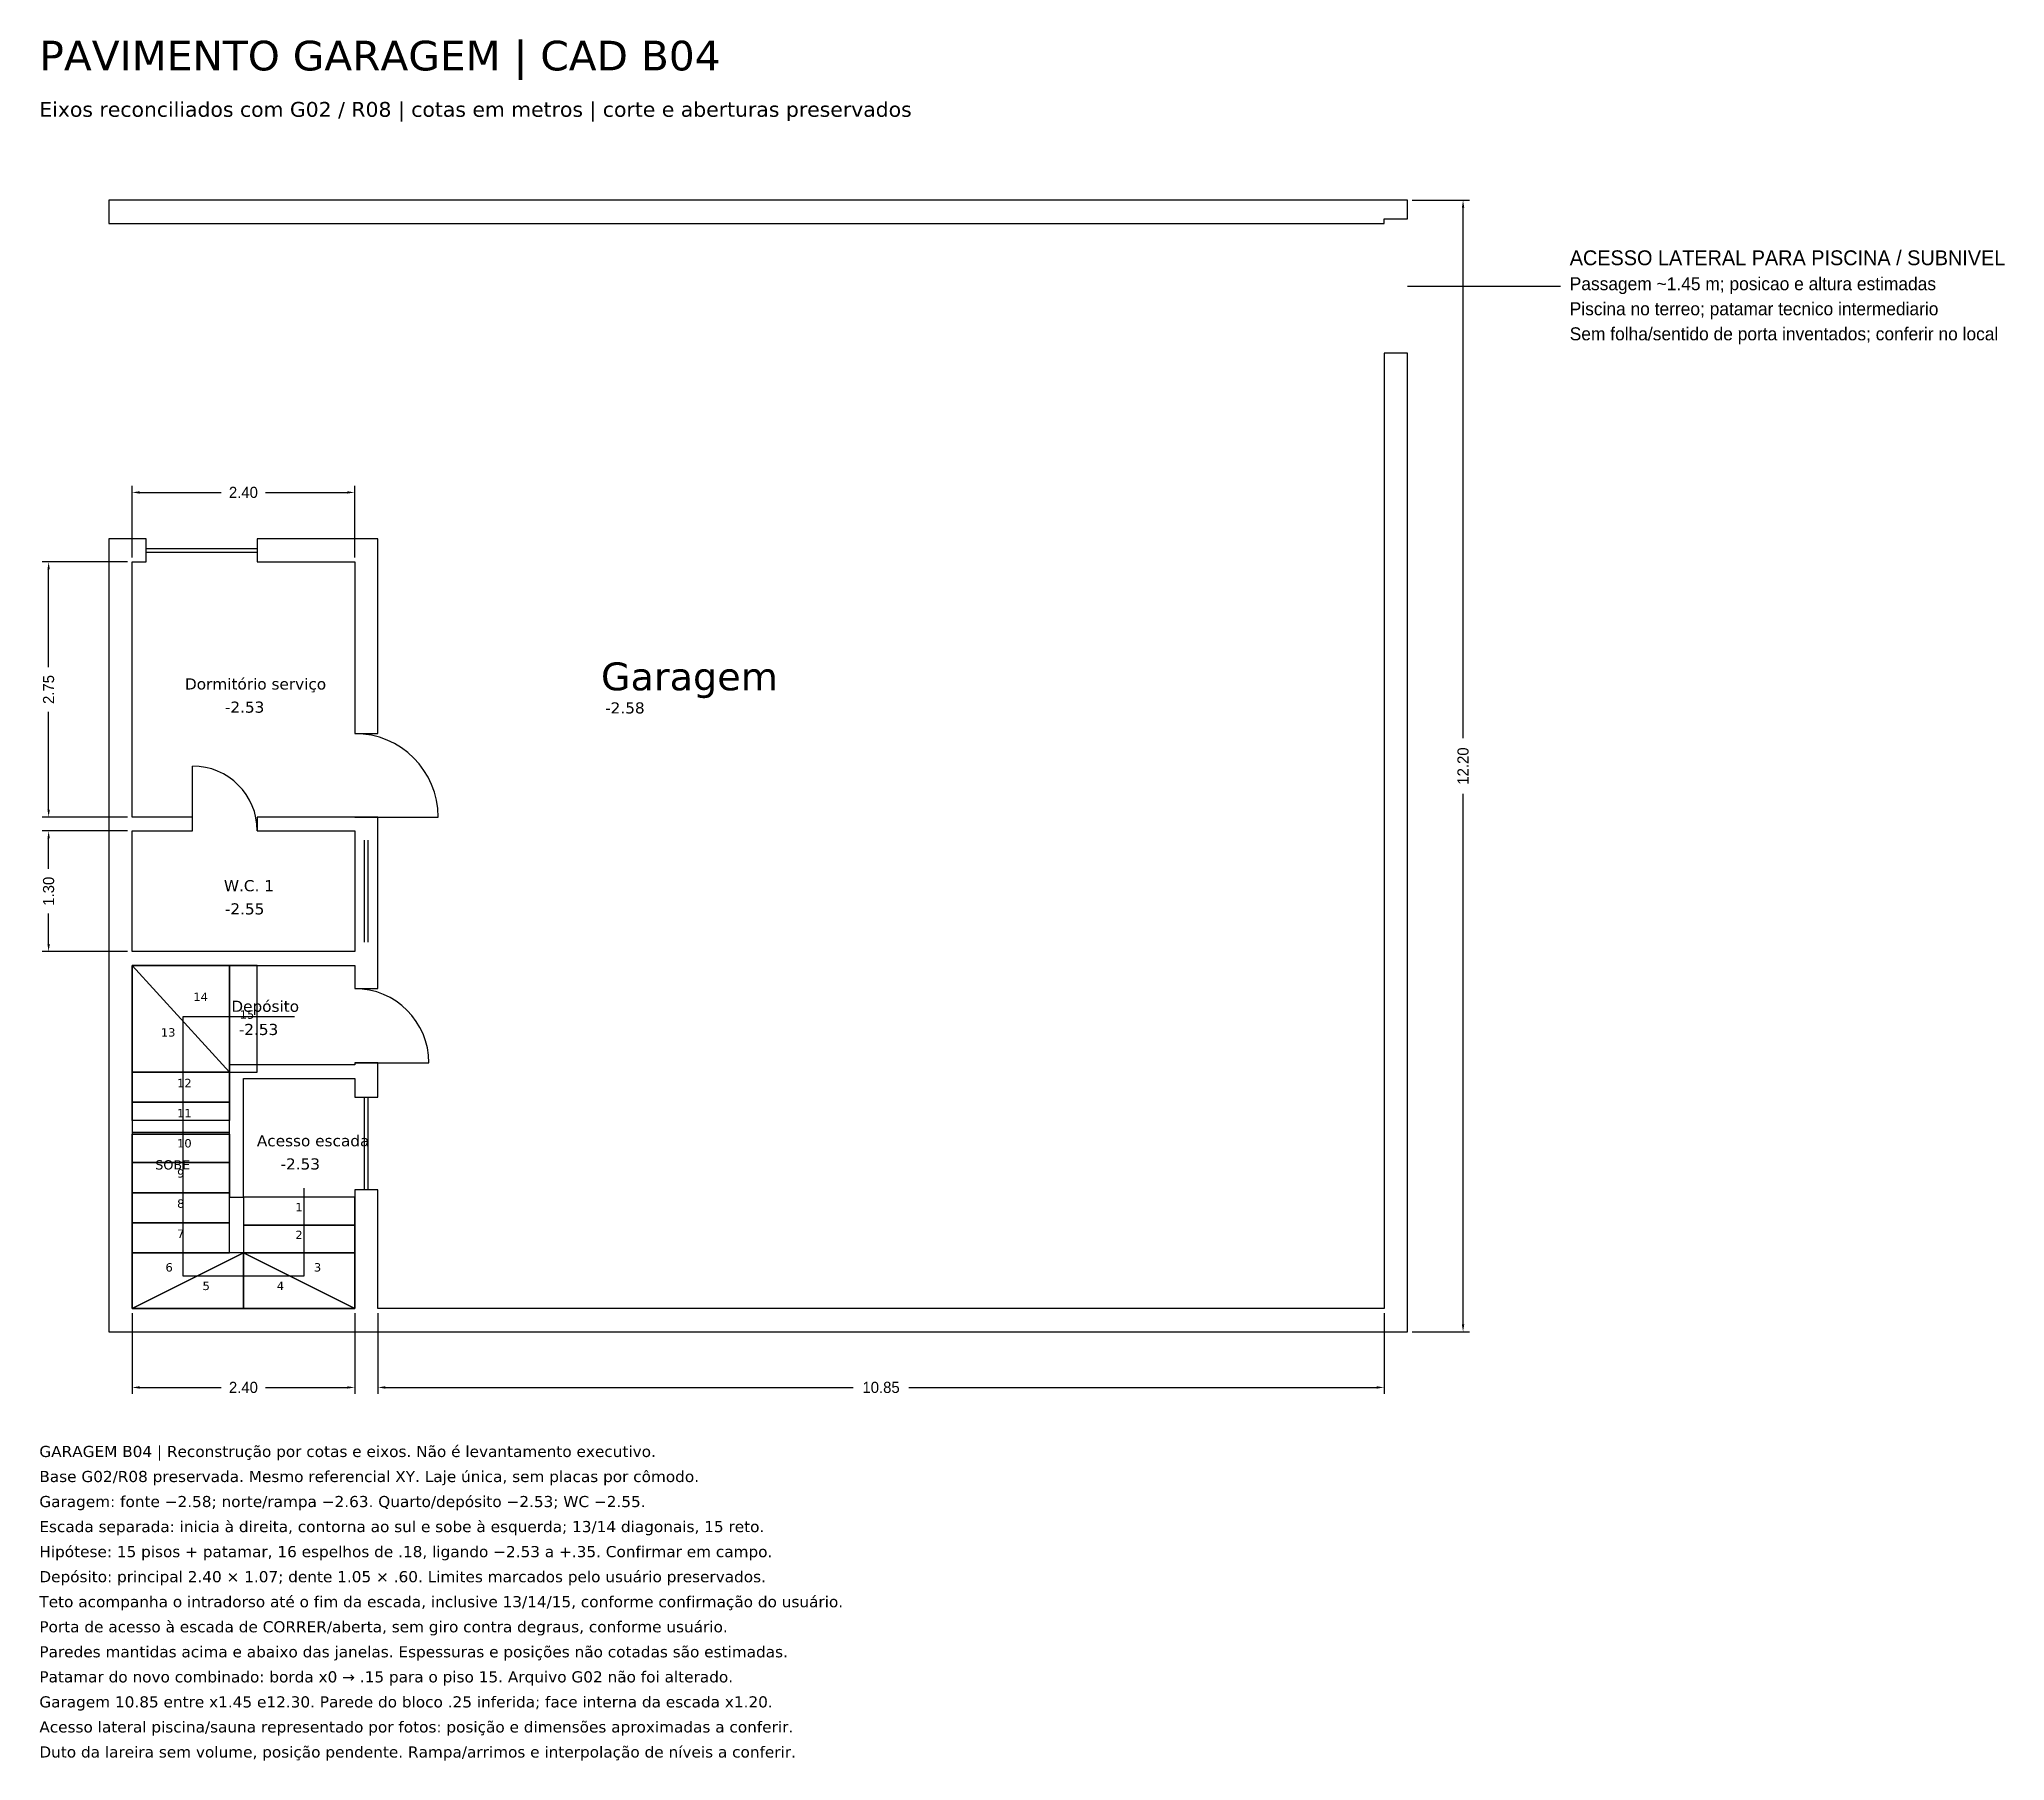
# Model space of a CAD drawing. Header units: metres. Extents: x -2.2 to 19, y -4.9 to 13.7.
import ezdxf

# ---------------------------------------------------------------- set-up
doc = ezdxf.new("R2010")
doc.units = ezdxf.units.M
for name, color, linetype in [('ACESSO_LATERAL_ESTIMADO', 30, 'Continuous'), ('COTAS', 3, 'Continuous'), ('ESCADA', 5, 'Continuous'), ('NOTAS', 7, 'Continuous'), ('PAREDES', 7, 'Continuous'), ('TEXTOS', 7, 'Continuous'), ('VAOS', 30, 'Continuous')]:
    doc.layers.add(name, color=color, linetype=linetype)
doc.styles.add('READABLE', font='DejaVuSans.ttf')
doc.dimstyles.get("Standard").update_dxf_attribs({"dimtxt": 2.5, "dimasz": 2.5, "dimexe": 1.25, "dimexo": 0.625, "dimtad": 1, "dimcen": 2.5, "dimazin": 3, "dimtfac": 1, "dimtmove": 0, "dimatfit": 3})

# ---------------------------------------------------------------- blocks, each defined once
blk = doc.blocks.new('_CLOSEDFILLED')
at = {"color": 0, "linetype": 'BYBLOCK'}
blk.add_solid([(-1, 0.16), (0, 0), (-1, -0.16)], dxfattribs=at)
blk = doc.blocks.new('*D1')
for p, q in [((-1.2, 8.1), (-1.2, 8.87)), ((-1.12, 8.8), (-0.24, 8.8)), ((0.24, 8.8), (1.12, 8.8)), ((1.2, 8.1), (1.2, 8.87))]:
    blk.add_line(p, q)
at = {"layer": 'Defpoints'}
for p in [(-1.2, 8.8), (-1.2, 8.05), (1.2, 8.05)]:
    blk.add_point(p, dxfattribs=at)
at = {"layer": 'COTAS', "xscale": 0.08, "yscale": 0.08, "rotation": 180}
blk.add_blockref('_CLOSEDFILLED', (-1.2, 8.8), dxfattribs=at)
at = {"layer": 'COTAS', "xscale": 0.08, "yscale": 0.08}
blk.add_blockref('_CLOSEDFILLED', (1.2, 8.8), dxfattribs=at)
at = {"layer": 'COTAS', "insert": (0, 8.8), "char_height": 0.12, "attachment_point": 5}
blk.add_mtext('2.40', dxfattribs=at)
blk = doc.blocks.new('*D2')
for p, q in [((-1.25, 8.05), (-2.17, 8.05)), ((-2.1, 6.915), (-2.1, 7.97)), ((-2.1, 5.38), (-2.1, 6.435)), ((-1.25, 5.3), (-2.17, 5.3))]:
    blk.add_line(p, q)
at = {"layer": 'Defpoints'}
for p in [(-1.2, 8.05), (-2.1, 5.3), (-1.2, 5.3)]:
    blk.add_point(p, dxfattribs=at)
at = {"layer": 'COTAS', "xscale": 0.08, "yscale": 0.08}
for p, rotation in [((-2.1, 8.05), 90), ((-2.1, 5.3), 270)]:
    blk.add_blockref('_CLOSEDFILLED', p, dxfattribs=dict(at, rotation=rotation))
at = {"layer": 'COTAS', "insert": (-2.1, 6.675), "char_height": 0.12, "attachment_point": 5, "rotation": 90}
blk.add_mtext('2.75', dxfattribs=at)
blk = doc.blocks.new('*D3')
for p, q in [((1.45, -0.05), (1.45, -0.92)), ((12.3, -0.05), (12.3, -0.92)), ((1.53, -0.85), (6.575, -0.85)), ((7.175, -0.85), (12.22, -0.85))]:
    blk.add_line(p, q)
at = {"layer": 'Defpoints'}
for p in [(1.45, 0), (12.3, 0), (1.45, -0.85)]:
    blk.add_point(p, dxfattribs=at)
at = {"layer": 'COTAS', "xscale": 0.08, "yscale": 0.08, "rotation": 180}
blk.add_blockref('_CLOSEDFILLED', (1.45, -0.85), dxfattribs=at)
at = {"layer": 'COTAS', "xscale": 0.08, "yscale": 0.08}
blk.add_blockref('_CLOSEDFILLED', (12.3, -0.85), dxfattribs=at)
at = {"layer": 'COTAS', "insert": (6.875, -0.85), "char_height": 0.12, "attachment_point": 5}
blk.add_mtext('10.85', dxfattribs=at)
blk = doc.blocks.new('*D4')
for p, q in [((-1.2, -0.05), (-1.2, -0.92)), ((1.2, -0.05), (1.2, -0.92)), ((-1.12, -0.85), (-0.24, -0.85)), ((0.24, -0.85), (1.12, -0.85))]:
    blk.add_line(p, q)
at = {"layer": 'Defpoints'}
for p in [(-1.2, 0), (1.2, 0), (-1.2, -0.85)]:
    blk.add_point(p, dxfattribs=at)
at = {"layer": 'COTAS', "xscale": 0.08, "yscale": 0.08, "rotation": 180}
blk.add_blockref('_CLOSEDFILLED', (-1.2, -0.85), dxfattribs=at)
at = {"layer": 'COTAS', "xscale": 0.08, "yscale": 0.08}
blk.add_blockref('_CLOSEDFILLED', (1.2, -0.85), dxfattribs=at)
at = {"layer": 'COTAS', "insert": (0, -0.85), "char_height": 0.12, "attachment_point": 5}
blk.add_mtext('2.40', dxfattribs=at)
blk = doc.blocks.new('*D5')
for p, q in [((-1.25, 5.15), (-2.17, 5.15)), ((-2.1, 4.74), (-2.1, 5.07)), ((-2.1, 3.93), (-2.1, 4.26)), ((-1.25, 3.85), (-2.17, 3.85))]:
    blk.add_line(p, q)
at = {"layer": 'Defpoints'}
for p in [(-1.2, 5.15), (-2.1, 3.85), (-1.2, 3.85)]:
    blk.add_point(p, dxfattribs=at)
at = {"layer": 'COTAS', "xscale": 0.08, "yscale": 0.08}
for p, rotation in [((-2.1, 5.15), 90), ((-2.1, 3.85), 270)]:
    blk.add_blockref('_CLOSEDFILLED', p, dxfattribs=dict(at, rotation=rotation))
at = {"layer": 'COTAS', "insert": (-2.1, 4.5), "char_height": 0.12, "attachment_point": 5, "rotation": 90}
blk.add_mtext('1.30', dxfattribs=at)
blk = doc.blocks.new('*D6')
for p, q in [((12.6, 11.95), (13.22, 11.95)), ((13.15, 6.15), (13.15, 11.87)), ((13.15, -0.17), (13.15, 5.55)), ((12.6, -0.25), (13.22, -0.25))]:
    blk.add_line(p, q)
at = {"layer": 'Defpoints'}
for p in [(12.55, 11.95), (12.55, -0.25), (13.15, -0.25)]:
    blk.add_point(p, dxfattribs=at)
at = {"layer": 'COTAS', "xscale": 0.08, "yscale": 0.08}
for p, rotation in [((13.15, 11.95), 90), ((13.15, -0.25), 270)]:
    blk.add_blockref('_CLOSEDFILLED', p, dxfattribs=dict(at, rotation=rotation))
at = {"layer": 'COTAS', "insert": (13.15, 5.85), "char_height": 0.12, "attachment_point": 5, "rotation": 90}
blk.add_mtext('12.20', dxfattribs=at)

msp = doc.modelspace()

# ---------------------------------------------------------------- linework, layer by layer
at = {"layer": 'ACESSO_LATERAL_ESTIMADO'}
msp.add_line((12.55, 11.025), (14.2, 11.025), dxfattribs=at)
at = {"layer": 'ESCADA'}
for points in [[(-1.2, 2.55), (-0.15, 2.55), (-1.2, 3.7)], [(-1.2, 3.7), (-0.15, 2.55), (-0.15, 3.7)], [(-0.15, 2.55), (0.15, 2.55), (0.15, 3.7), (-0.15, 3.7)], [(-1.2, 2.225), (-0.15, 2.225), (-0.15, 2.55), (-1.2, 2.55)], [(-1.2, 1.9), (-0.15, 1.9), (-0.15, 2.225), (-1.2, 2.225)], [(-1.2, 1.575), (-0.15, 1.575), (-0.15, 1.9), (-1.2, 1.9)], [(-1.2, 1.25), (-0.15, 1.25), (-0.15, 1.575), (-1.2, 1.575)], [(-1.2, 0.925), (-0.15, 0.925), (-0.15, 1.25), (-1.2, 1.25)], [(0, 0.9), (1.2, 0.9), (1.2, 1.2), (0, 1.2)], [(-1.2, 0.6), (-0.15, 0.6), (-0.15, 0.925), (-1.2, 0.925)], [(0, 0.6), (1.2, 0.6), (1.2, 0.9), (0, 0.9)], [(-1.2, 0), (0, 0), (0, 0.6)], [(-1.2, 0), (0, 0.6), (-1.2, 0.6)], [(0, 0.6), (1.2, 0), (1.2, 0.6)], [(0, 0.6), (0, 0), (1.2, 0)]]:
    msp.add_lwpolyline(points, close=True, dxfattribs=at)
msp.add_lwpolyline([(0.65, 1.3), (0.65, 0.35), (-0.65, 0.35), (-0.65, 3.15), (0.55, 3.15)], dxfattribs=at)
at = {"layer": 'PAREDES'}
for points in [[(12.55, 11.75), (12.55, 11.95), (-1.45, 11.95), (-1.45, 11.7), (12.3, 11.7), (12.3, 11.75)], [(12.55, -0.25), (12.55, 10.3), (12.3, 10.3), (12.3, 0), (1.45, 0), (1.45, 1.28), (1.2, 1.28), (1.2, 0), (-1.2, 0), (-1.2, 1.88), (-0.15, 1.88), (-0.15, 1.2), (0, 1.2), (0, 2.48), (1.2, 2.48), (1.2, 2.28), (1.45, 2.28), (1.45, 2.65), (1.2, 2.65), (1.2, 2.63), (-0.15, 2.63), (-0.15, 2.03), (-1.2, 2.03), (-1.2, 3.7), (1.2, 3.7), (1.2, 3.45), (1.45, 3.45), (1.45, 5.3), (0.15, 5.3), (0.15, 5.15), (1.2, 5.15), (1.2, 3.85), (-1.2, 3.85), (-1.2, 5.15), (-0.55, 5.15), (-0.55, 5.3), (-1.2, 5.3), (-1.2, 8.05), (-1.05, 8.05), (-1.05, 8.3), (-1.45, 8.3), (-1.45, -0.25)], [(0.15, 8.05), (1.2, 8.05), (1.2, 6.2), (1.45, 6.2), (1.45, 8.3), (0.15, 8.3)]]:
    msp.add_lwpolyline(points, close=True, dxfattribs=at)
at = {"layer": 'VAOS'}
for p, q in [((-1.05, 8.195), (0.15, 8.195)), ((-1.05, 8.155), (0.15, 8.155)), ((-0.55, 5.15), (-0.55, 5.85)), ((1.2, 5.3), (2.1, 5.3)), ((1.305, 3.95), (1.305, 5.05)), ((1.345, 3.95), (1.345, 5.05)), ((1.2, 2.65), (2, 2.65)), ((1.305, 1.28), (1.305, 2.28)), ((1.345, 1.28), (1.345, 2.28))]:
    msp.add_line(p, q, dxfattribs=at)
for centre, radius in [((1.2, 5.3), 0.9), ((-0.55, 5.15), 0.7), ((1.2, 2.65), 0.8)]:
    msp.add_arc(centre, radius, 0, 90, dxfattribs=at)

# ---------------------------------------------------------------- texts
at = {"layer": 'ACESSO_LATERAL_ESTIMADO'}
for s, height, p in [('ACESSO LATERAL PARA PISCINA / SUBNIVEL', 0.16, (14.3, 11.25)), ('Passagem ~1.45 m; posicao e altura estimadas', 0.14, (14.3, 10.98)), ('Piscina no terreo; patamar tecnico intermediario', 0.14, (14.3, 10.71)), ('Sem folha/sentido de porta inventados; conferir no local', 0.14, (14.3, 10.44))]:
    msp.add_text(s, height=height, dxfattribs=at).set_placement(p)
at = {"layer": 'COTAS', "style": 'READABLE'}
for s, p in [('-2.53', (-0.2, 6.425)), ('-2.58', (3.9, 6.4167)), ('-2.55', (-0.2, 4.25)), ('-2.53', (-0.05, 2.95)), ('-2.53', (0.4, 1.5))]:
    msp.add_text(s, height=0.12, dxfattribs=at).set_placement(p)
at = {"layer": 'ESCADA', "style": 'READABLE'}
for s, height, p in [('14', 0.09, (-0.54, 3.3167)), ('15', 0.09, (-0.04, 3.125)), ('13', 0.09, (-0.89, 2.9333)), ('12', 0.09, (-0.715, 2.3875)), ('11', 0.09, (-0.715, 2.0625)), ('10', 0.09, (-0.715, 1.7375)), ('SOBE', 0.1, (-0.95, 1.5)), ('9', 0.09, (-0.715, 1.4125)), ('8', 0.09, (-0.715, 1.0875)), ('1', 0.09, (0.56, 1.05)), ('7', 0.09, (-0.715, 0.7625)), ('2', 0.09, (0.56, 0.75)), ('6', 0.09, (-0.84, 0.4)), ('3', 0.09, (0.76, 0.4)), ('5', 0.09, (-0.44, 0.2)), ('4', 0.09, (0.36, 0.2))]:
    msp.add_text(s, height=height, dxfattribs=at).set_placement(p)
at = {"layer": 'NOTAS', "style": 'READABLE'}
for s, p in [('GARAGEM B04 | Reconstrução por cotas e eixos. Não é levantamento executivo.', (-2.2, -1.6)), ('Base G02/R08 preservada. Mesmo referencial XY. Laje única, sem placas por cômodo.', (-2.2, -1.87)), ('Garagem: fonte −2.58; norte/rampa −2.63. Quarto/depósito −2.53; WC −2.55.', (-2.2, -2.14)), ('Escada separada: inicia à direita, contorna ao sul e sobe à esquerda; 13/14 diagonais, 15 reto.', (-2.2, -2.41)), ('Hipótese: 15 pisos + patamar, 16 espelhos de .18, ligando −2.53 a +.35. Confirmar em campo.', (-2.2, -2.68)), ('Depósito: principal 2.40 × 1.07; dente 1.05 × .60. Limites marcados pelo usuário preservados.', (-2.2, -2.95)), ('Teto acompanha o intradorso até o fim da escada, inclusive 13/14/15, conforme confirmação do usuário.', (-2.2, -3.22)), ('Porta de acesso à escada de CORRER/aberta, sem giro contra degraus, conforme usuário.', (-2.2, -3.49)), ('Paredes mantidas acima e abaixo das janelas. Espessuras e posições não cotadas são estimadas.', (-2.2, -3.76)), ('Patamar do novo combinado: borda x0 → .15 para o piso 15. Arquivo G02 não foi alterado.', (-2.2, -4.03)), ('Garagem 10.85 entre x1.45 e12.30. Parede do bloco .25 inferida; face interna da escada x1.20.', (-2.2, -4.3)), ('Acesso lateral piscina/sauna representado por fotos: posição e dimensões aproximadas a conferir.', (-2.2, -4.57)), ('Duto da lareira sem volume, posição pendente. Rampa/arrimos e interpolação de níveis a conferir.', (-2.2, -4.84))]:
    msp.add_text(s, height=0.12, dxfattribs=at).set_placement(p)
at = {"layer": 'TEXTOS', "style": 'READABLE'}
for s, height, p in [('PAVIMENTO GARAGEM | CAD B04', 0.32, (-2.2, 13.35)), ('Eixos reconciliados com G02 / R08 | cotas em metros | corte e aberturas preservados', 0.16, (-2.2, 12.85)), ('Dormitório serviço', 0.12, (-0.63, 6.675)), ('Garagem', 0.3, (3.855, 6.6667)), ('W.C. 1', 0.12, (-0.21, 4.5)), ('Depósito', 0.12, (-0.13, 3.2)), ('Acesso escada', 0.12, (0.145, 1.75))]:
    msp.add_text(s, height=height, dxfattribs=at).set_placement(p)

# ---------------------------------------------------------------- dimensions: what is measured, and where the dimension line sits
at = {"layer": 'COTAS'}
for base, p1, p2, text, picture, middle in [((13.15, -0.25), (12.55, -0.25), (12.55, 11.95), '12.20', '*D6', (13.15, 5.85)), ((-2.1, 5.3), (-1.2, 5.3), (-1.2, 8.05), '2.75', '*D2', (-2.1, 6.675)), ((-2.1, 3.85), (-1.2, 3.85), (-1.2, 5.15), '1.30', '*D5', (-2.1, 4.5))]:
    dim = msp.add_linear_dim(base=base, p1=p1, p2=p2, angle=90, text=text, dimstyle='Standard', override={"dimscale": 1, "dimtxt": 0.12, "dimasz": 0.08, "dimexe": 0.07, "dimexo": 0.05}, dxfattribs=at)
    dim.commit()
    dim.dimension.update_dxf_attribs({"geometry": picture, "text_midpoint": middle})
for base, p1, p2, text, picture, middle in [((-1.2, 8.8), (-1.2, 8.05), (1.2, 8.05), '2.40', '*D1', (0, 8.8)), ((-1.2, -0.85), (-1.2, 0), (1.2, 0), '2.40', '*D4', (0, -0.85)), ((1.45, -0.85), (1.45, 0), (12.3, 0), '10.85', '*D3', (6.875, -0.85))]:
    dim = msp.add_linear_dim(base=base, p1=p1, p2=p2, text=text, dimstyle='Standard', override={"dimscale": 1, "dimtxt": 0.12, "dimasz": 0.08, "dimexe": 0.07, "dimexo": 0.05}, dxfattribs=at)
    dim.commit()
    dim.dimension.update_dxf_attribs({"geometry": picture, "text_midpoint": middle})

doc.saveas('drawing.dxf')
